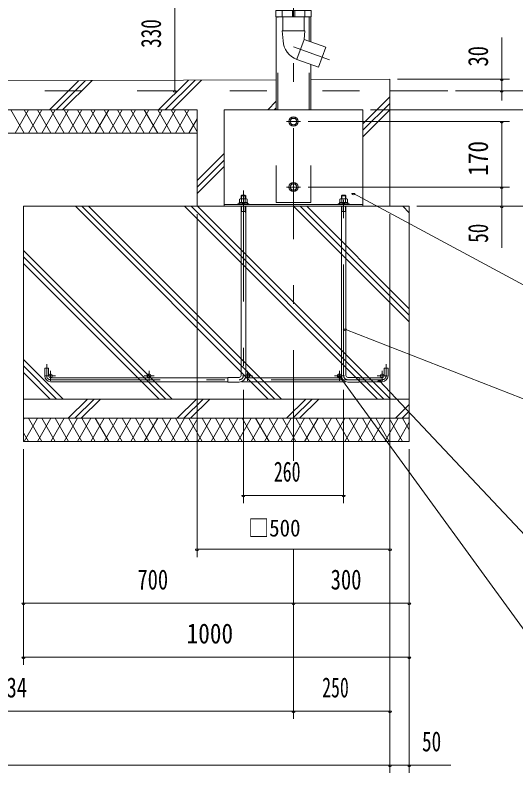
# Model space of a CAD drawing. Units: millimetres, scale not verified, with parts at other scales. Extents: x -26655 to 26659, y -10500 to 10500.
# Drawn here: x 19643 to 22888, y -3330 to 1585 of the extents above; entities that cross this region are included whole.
import ezdxf
from ezdxf.enums import TextEntityAlignment as Align

# ---------------------------------------------------------------- set-up
doc = ezdxf.new("R2010")
doc.units = ezdxf.units.MM
doc.header["$LTSCALE"] = 60
doc.linetypes.add('USER2', pattern=[10, 4, -6])
doc.linetypes.add('USER3', pattern=[24, 12, -5, 2, -5])
for name, color, linetype, lineweight in [('0-6_2-02BOLD', 7, 'Continuous', 18), ('0-7_2-12HIDDEN', 3, 'USER2', 18), ('0-8_2-22CENTER', 3, 'USER3', 18), ('0-9_2-42THIN', 4, 'Continuous', 18), ('0-A_2-52DIM', 3, 'Continuous', 18), ('0-B_2-62HATCH', 2, 'Continuous', 18)]:
    doc.layers.add(name, color=color, linetype=linetype, lineweight=lineweight)
doc.styles.add('ＭＳ ゴシック', font='')
doc.styles.get('ＭＳ ゴシック').set_extended_font_data('MS Gothic')

msp = doc.modelspace()

# ---------------------------------------------------------------- linework, layer by layer
at = {"layer": '0-6_2-02BOLD'}
for p, q in [((21336.04, 969.93), (21336.04, 1574.93)), ((21374.66, 1574.93), (21374.66, 1614.93)), ((21378.67, 1574.93), (21378.67, 1482.66)), ((21439.79, 1574.93), (21439.79, 1614.93)), ((21455.04, 1614.93), (21455.04, 1574.93)), ((21516.17, 1574.93), (21516.17, 1482.66)), ((21520.16, 1614.93), (21520.16, 1574.93)), ((21558.79, 1412.15), (21558.79, 1574.93)), ((21374.91, 1482.66), (21519.92, 1482.66)), ((21374.91, 1482.66), (21379.31, 1418.17)), ((21469.14, 1298.45), (21516.17, 1427.66)), ((21558.79, 1265.83), (21558.79, 969.93)), ((17973.79, 1150.37), (21336.04, 1166.42)), ((22072.41, 1094.93), (22447.41, 1094.93)), ((20822.41, 819.93), (18448.72, 819.93)), ((21107.42, 394.43), (21107.42, 412.67)), ((21897.42, 356.18), (20997.41, 356.18)), ((21095.54, 369.43), (21095.54, 361.93)), ((21107.42, 344.93), (21107.42, -752.57)), ((21110.15, 369.43), (21110.15, 392.17)), ((21114.92, 361.93), (21122.42, 369.43)), ((21129.92, 369.43), (21122.42, 361.93)), ((21134.68, 369.43), (21134.68, 392.17)), ((21137.42, -752.57), (21137.42, 344.93)), ((21157.41, 361.93), (21157.41, 356.18)), ((21737.42, 356.18), (21737.42, 361.93)), ((21757.41, 344.93), (21757.41, -752.57)), ((21760.14, 392.17), (21760.14, 369.43)), ((21764.91, 369.43), (21772.41, 361.93)), ((21779.91, 361.93), (21772.41, 369.43)), ((21784.68, 369.43), (21784.68, 392.17)), ((21787.42, -752.57), (21787.42, 344.93)), ((21799.29, 361.93), (21799.29, 369.43)), ((21137.42, 311.18), (21107.42, 311.18)), ((21787.42, 311.18), (21757.41, 311.18)), ((19872.42, -767.57), (21022.42, -767.57)), ((21760.15, -767.57), (21134.68, -767.57)), ((21872.41, -767.57), (22022.42, -767.57)), ((21022.42, -792.57), (19872.42, -792.57)), ((21109.28, -792.57), (21785.55, -792.57)), ((22022.42, -792.57), (21872.41, -792.57)), ((22197.41, -905.07), (19697.42, -905.07)), ((19697.42, -1030.07), (22197.41, -1030.07))]:
    msp.add_line(p, q, dxfattribs=at)
for points in [[(21332.04, 1574.93), (21562.79, 1574.93), (21562.79, 1614.93), (21332.04, 1614.93)], [(21459.68, 916.18), (21471.95, 894.93), (21459.68, 873.68), (21435.15, 873.68), (21422.88, 894.93), (21435.15, 916.18)], [(21459.68, 448.68), (21435.15, 448.68), (21422.88, 469.93), (21435.15, 491.18), (21459.68, 491.18), (21471.95, 469.93)], [(22197.41, -1180.07), (22197.41, 344.93), (19697.42, 344.93), (19697.42, -1180.07)]]:
    msp.add_lwpolyline(points, close=True, dxfattribs=at)
for points in [[(21519.91, 1482.66), (21516.17, 1427.66), (21657.12, 1376.36), (21610.1, 1247.15), (21469.84, 1298.2)], [(21558.79, 1167.48), (22072.41, 1169.93), (22072.41, 344.93)], [(20822.41, 344.93), (20822.41, 969.93), (18124.85, 969.93), (18124.85, 194.93), (17599.84, 194.93), (17599.84, 969.93), (16834.92, 969.93)], [(20997.41, 344.93), (20997.41, 969.93), (21897.42, 969.93), (21897.42, 344.93)], [(21143.04, 394.43), (21101.79, 394.43), (21097.88, 392.17), (21097.88, 369.43)], [(21137.42, 394.43), (21137.42, 412.67), (21107.42, 412.67), (21112.41, 417.67), (21132.41, 417.67), (21137.42, 412.67)], [(21143.04, 394.43), (21146.95, 392.17), (21146.95, 369.43)], [(21747.88, 369.43), (21747.88, 392.17), (21751.79, 394.43), (21793.04, 394.43), (21796.95, 392.17), (21796.95, 369.43)], [(21787.42, 412.67), (21782.41, 417.67), (21762.42, 417.67), (21757.41, 412.67)], [(21787.42, 394.43), (21787.42, 412.67), (21757.41, 412.67), (21757.41, 394.43)], [(21157.41, 361.93), (21087.42, 361.93), (21087.42, 356.18)], [(21095.54, 369.43), (21149.29, 369.43), (21149.29, 361.93)], [(21737.42, 361.93), (21807.41, 361.93), (21807.41, 356.18)], [(21799.29, 369.43), (21745.54, 369.43), (21745.54, 361.93)], [(19834.92, -755.07), (19834.92, -705.07), (19859.92, -705.07), (19859.92, -755.07)], [(22034.92, -755.07), (22034.92, -705.07), (22059.92, -705.07), (22059.92, -755.07)], [(21094.91, -765.07), (21022.42, -765.07), (21022.42, -795.07), (21094.91, -795.07)], [(21799.92, -795.07), (21872.41, -795.07), (21872.41, -765.07), (21799.92, -765.07)]]:
    msp.add_lwpolyline(points, dxfattribs=at)
for centre, radius in [((21447.41, 894.93), 30), ((21447.41, 894.93), 20.62), ((21447.41, 469.93), 30), ((21447.41, 469.93), 20.62), ((19872.42, -755.07), 12.5), ((20511.16, -755.07), 12.5), ((21149.91, -755.07), 12.5), ((21744.91, -755.07), 12.5), ((22022.42, -755.07), 12.5)]:
    msp.add_circle(centre, radius, dxfattribs=at)
for centre, radius, start, end in [((21516.5, 1427.54), 137.5, 183.90576, 250.16731), ((21104.01, 384.97), 9.46, 49.5701, 90), ((21122.42, 359.98), 34.45, 69.13593, 110.86406), ((21140.82, 384.97), 9.46, 90, 130.42989), ((21754.01, 384.97), 9.46, 49.57011, 90), ((21772.41, 359.98), 34.45, 69.13594, 110.86407), ((21790.82, 384.97), 9.46, 90, 130.4299), ((19872.42, -755.07), 37.5, 180, 270), ((21094.91, -752.57), 42.5, 270, 0), ((21094.91, -752.57), 12.5, 270, 0), ((21799.92, -752.57), 42.5, 180, 270), ((21799.92, -752.57), 12.5, 180, 270), ((22022.42, -755.07), 37.5, 270, 0)]:
    msp.add_arc(centre, radius, start, end, dxfattribs=at)
at = {"layer": '0-7_2-12HIDDEN'}
for p, q in [((21346.54, 969.93), (21346.54, 1574.93)), ((21548.29, 1415.97), (21548.29, 1574.93)), ((21548.29, 969.93), (21548.29, 1269.65)), ((16834.92, 1094.93), (22072.41, 1094.93)), ((21336.04, 369.93), (21336.04, 969.93))]:
    msp.add_line(p, q, dxfattribs=at)
msp.add_lwpolyline([(21336.04, 369.93), (21558.79, 369.93), (21558.79, 969.93)], dxfattribs=at)
at = {"layer": '0-8_2-22CENTER'}
for p, q in [((21447.41, 5172.43), (21447.41, -1305.07)), ((21680.59, 1294.65), (21447.41, 1379.52)), ((21402.41, 894.93), (21492.41, 894.93)), ((21122.42, 447.67), (21122.42, -752.57)), ((21492.41, 469.93), (21402.41, 469.93)), ((21772.41, -752.57), (21772.41, 447.67)), ((19847.42, -755.07), (19847.42, -680.07)), ((22047.42, -755.07), (22047.42, -680.07)), ((19872.42, -787.57), (19872.42, -722.57)), ((20511.16, -787.57), (20511.16, -722.57)), ((21149.91, -787.57), (21149.91, -722.57)), ((21744.91, -787.57), (21744.91, -722.57)), ((22022.42, -787.57), (22022.42, -722.57)), ((19839.92, -755.07), (19904.92, -755.07)), ((22022.42, -780.07), (19872.42, -780.07)), ((20478.66, -755.07), (20543.66, -755.07)), ((21117.41, -755.07), (21182.41, -755.07)), ((21712.41, -755.07), (21777.41, -755.07)), ((22054.92, -755.07), (21989.92, -755.07))]:
    msp.add_line(p, q, dxfattribs=at)
for centre, radius, start, end in [((19872.42, -755.07), 25, 180, 270), ((21094.91, -752.57), 27.5, 270, 0), ((21799.92, -752.57), 27.5, 180, 270), ((22022.42, -755.07), 25, 270, 0)]:
    msp.add_arc(centre, radius, start, end, dxfattribs=at)
at = {"layer": '0-9_2-42THIN'}
for p, q in [((21111.16, 394.43), (21111.16, 416.41)), ((21133.67, 416.41), (21133.67, 394.43)), ((21761.16, 416.41), (21761.16, 394.43)), ((21783.66, 394.43), (21783.66, 416.41))]:
    msp.add_line(p, q, dxfattribs=at)
for points in [[(21107.42, 304.69), (21111.16, 311.18), (21111.16, 344.93)], [(21133.67, 344.93), (21133.67, 311.18), (21137.42, 304.69)], [(21757.41, 304.69), (21761.16, 311.18), (21761.16, 344.93)], [(21783.66, 344.93), (21783.66, 311.18), (21787.42, 304.69)]]:
    msp.add_lwpolyline(points, dxfattribs=at)
at = {"layer": '0-A_2-52DIM'}
for p, q in [((20677.41, 1919.93), (20677.41, 1094.93)), ((22797.42, 1032.16), (22797.42, 1439.93)), ((22122.41, 1169.93), (22847.41, 1169.93)), ((22807.42, 1169.93), (22787.42, 1169.93)), ((20687.41, 1094.93), (20667.41, 1094.93)), ((22497.41, 1094.93), (23547.42, 1094.93)), ((22807.42, 1094.93), (22787.42, 1094.93)), ((23197.42, 969.93), (21947.42, 969.93)), ((21542.42, 894.93), (22847.41, 894.93)), ((22807.42, 894.93), (22787.42, 894.93)), ((22797.42, 894.93), (22797.42, 74.93)), ((22847.41, 469.93), (21542.42, 469.93)), ((22807.42, 469.93), (22787.42, 469.93)), ((21845.46, 428.62), (21825.46, 428.62)), ((23197.42, 344.93), (22247.42, 344.93)), ((22807.42, 344.93), (22787.42, 344.93)), ((20822.41, -1930.07), (20822.41, 294.93)), ((22072.41, 294.93), (22072.41, -3330.07)), ((21790.11, -451.73), (21770.11, -451.73)), ((21758.54, -761.97), (21738.54, -761.97)), ((22014.69, -786.39), (21994.69, -786.39)), ((21122.42, -845.07), (21122.42, -1580.07)), ((21772.41, -1580.07), (21772.41, -845.07)), ((19697.42, -1230.07), (19697.42, -2630.07)), ((22197.41, -3330.07), (22197.41, -1230.07)), ((21132.42, -1530.07), (21112.42, -1530.07)), ((21122.42, -1530.07), (21772.41, -1530.07)), ((21782.41, -1530.07), (21762.41, -1530.07)), ((20832.41, -1880.07), (20812.41, -1880.07)), ((22072.41, -1880.07), (20822.41, -1880.07)), ((21447.41, -1880.07), (21447.41, -2980.07)), ((22082.41, -1880.07), (22062.41, -1880.07)), ((19707.42, -2230.07), (19687.42, -2230.07)), ((22197.41, -2230.07), (19697.42, -2230.07)), ((21457.41, -2230.07), (21437.41, -2230.07)), ((22207.41, -2230.07), (22187.41, -2230.07)), ((19707.42, -2580.07), (19687.42, -2580.07)), ((19697.42, -2580.07), (22197.41, -2580.07)), ((22207.41, -2580.07), (22187.41, -2580.07)), ((22072.41, -2930.07), (16834.92, -2930.07)), ((21457.41, -2930.07), (21437.41, -2930.07)), ((22082.41, -2930.07), (22062.41, -2930.07)), ((16834.92, -3280.07), (22467.42, -3280.07)), ((22082.41, -3280.07), (22062.41, -3280.07)), ((22207.41, -3280.07), (22187.41, -3280.07))]:
    msp.add_line(p, q, dxfattribs=at)
for points in [[(21835.46, 428.62), (23197.42, -305.07), (25197.42, -305.07)], [(24747.41, -1005.07), (23197.42, -1005.07), (21780.11, -451.73)], [(21748.54, -761.97), (23197.42, -2755.07), (24747.41, -2755.07)], [(24747.41, -2055.07), (23197.42, -2055.07), (22004.69, -786.39)]]:
    msp.add_lwpolyline(points, dxfattribs=at)
for centre in [(22797.42, 1169.93), (20677.41, 1094.93), (22797.42, 1094.93), (22797.42, 894.93), (22797.42, 469.93), (21835.46, 428.62), (22797.42, 344.93), (21780.11, -451.73), (21748.54, -761.97), (22004.69, -786.39), (21122.42, -1530.07), (21772.41, -1530.07), (20822.41, -1880.07), (22072.41, -1880.07), (19697.42, -2230.07), (21447.41, -2230.07), (22197.41, -2230.07), (19697.42, -2580.07), (22197.41, -2580.07), (21447.41, -2930.07), (22072.41, -2930.07), (22072.41, -3280.07), (22197.41, -3280.07)]:
    msp.add_arc(centre, 10, 180, 0, dxfattribs=at)
at = {"layer": '0-B_2-62HATCH'}
for p, q in [((20056.15, 1160.31), (19865.77, 969.93)), ((19908.2, 969.93), (20098.78, 1160.51)), ((19950.63, 969.93), (20141.41, 1160.71)), ((20572.88, 969.93), (20766.65, 1163.7)), ((20615.31, 969.93), (20809.28, 1163.9)), ((20851.91, 1164.1), (20657.73, 969.93)), ((21558.79, 1163.88), (21562.41, 1167.5)), ((21897.42, 880.25), (22072.41, 1055.25)), ((21336.04, 1025.98), (21279.99, 969.93)), ((21322.42, 969.93), (21336.04, 983.56)), ((22072.41, 1012.82), (21897.42, 837.83)), ((19700.93, 819.93), (19614.33, 969.93)), ((19643.2, 819.93), (19729.8, 969.93)), ((19700.93, 969.93), (19787.53, 819.93)), ((19816.4, 969.93), (19729.8, 819.93)), ((19874.13, 819.93), (19787.53, 969.93)), ((19816.4, 819.93), (19903, 969.93)), ((19874.14, 969.93), (19960.74, 819.93)), ((19989.6, 969.93), (19903, 819.93)), ((20047.34, 819.93), (19960.74, 969.93)), ((19989.6, 819.93), (20076.21, 969.93)), ((20047.34, 969.93), (20133.94, 819.93)), ((20162.81, 969.93), (20076.21, 819.93)), ((20220.54, 819.93), (20133.94, 969.93)), ((20162.81, 819.93), (20249.41, 969.93)), ((20220.55, 969.93), (20307.15, 819.93)), ((20336.01, 969.93), (20249.41, 819.93)), ((20393.75, 819.93), (20307.15, 969.93)), ((20336.02, 819.93), (20422.62, 969.93)), ((20393.75, 969.93), (20480.35, 819.93)), ((20509.22, 969.93), (20422.62, 819.93)), ((20566.96, 819.93), (20480.35, 969.93)), ((20509.22, 819.93), (20595.82, 969.93)), ((20653.56, 819.93), (20566.96, 969.93)), ((20682.43, 969.93), (20595.82, 819.93)), ((20653.56, 969.93), (20740.16, 819.93)), ((20769.03, 969.93), (20682.43, 819.93)), ((20822.41, 827.47), (20740.16, 969.93)), ((21897.42, 795.4), (22072.41, 970.4)), ((20769.03, 819.93), (20822.41, 912.4)), ((20997.41, 687.36), (20822.41, 512.36)), ((20822.41, 469.93), (20997.41, 644.93)), ((20997.41, 602.5), (20822.41, 427.5)), ((21283.67, -905.07), (20033.67, 344.93)), ((20076.09, 344.93), (21326.09, -905.07)), ((21368.52, -905.07), (20118.52, 344.93)), ((20740.78, 344.93), (21990.78, -905.07)), ((22033.2, -905.07), (20783.2, 344.93)), ((20825.63, 344.93), (22075.63, -905.07)), ((22197.41, -404.6), (21447.88, 344.93)), ((21490.31, 344.93), (22197.41, -362.17)), ((22197.41, -319.75), (21532.73, 344.93)), ((22069.2, 344.93), (22072.41, 348.14)), ((22154.99, 344.93), (22197.41, 302.51)), ((19697.42, 58.93), (20661.42, -905.07)), ((20618.99, -905.07), (19697.42, 16.5)), ((19697.42, -25.92), (20576.56, -905.07)), ((19954.31, -905.07), (19697.42, -648.18)), ((19697.42, -690.6), (19911.88, -905.07)), ((19869.46, -905.07), (19697.42, -733.03)), ((19987.1, -1030.07), (20112.09, -905.07)), ((20154.52, -905.07), (20029.52, -1030.07)), ((20071.95, -1030.07), (20196.95, -905.07)), ((20694.2, -1030.07), (20819.2, -905.07)), ((20861.63, -905.07), (20736.63, -1030.07)), ((20779.05, -1030.07), (20904.05, -905.07)), ((21526.31, -905.07), (21401.31, -1030.07)), ((21443.73, -1030.07), (21568.73, -905.07)), ((21486.16, -1030.07), (21611.16, -905.07)), ((22108.42, -1030.07), (22197.41, -941.07)), ((19700.93, -1030.07), (19697.42, -1036.15)), ((19700.93, -1180.07), (19787.53, -1030.07)), ((19816.4, -1180.07), (19729.8, -1030.07)), ((19874.13, -1030.07), (19787.53, -1180.07)), ((19816.4, -1030.07), (19903, -1180.07)), ((19874.13, -1180.07), (19960.74, -1030.07)), ((19989.6, -1180.07), (19903, -1030.07)), ((20047.34, -1030.07), (19960.74, -1180.07)), ((20076.21, -1180.07), (19989.6, -1030.07)), ((20133.94, -1030.07), (20047.34, -1180.07)), ((20162.81, -1180.07), (20076.21, -1030.07)), ((20220.54, -1030.07), (20133.94, -1180.07)), ((20162.81, -1030.07), (20249.41, -1180.07)), ((20220.54, -1180.07), (20307.15, -1030.07)), ((20336.02, -1180.07), (20249.41, -1030.07)), ((20393.75, -1030.07), (20307.15, -1180.07)), ((20336.01, -1030.07), (20422.62, -1180.07)), ((20393.75, -1180.07), (20480.35, -1030.07)), ((20509.22, -1180.07), (20422.62, -1030.07)), ((20566.96, -1030.07), (20480.35, -1180.07)), ((20509.22, -1030.07), (20595.82, -1180.07)), ((20566.96, -1180.07), (20653.56, -1030.07)), ((20682.43, -1180.07), (20595.82, -1030.07)), ((20740.16, -1030.07), (20653.56, -1180.07)), ((20682.43, -1030.07), (20769.03, -1180.07)), ((20740.16, -1180.07), (20826.76, -1030.07)), ((20855.63, -1180.07), (20769.03, -1030.07)), ((20913.37, -1030.07), (20826.76, -1180.07)), ((20855.63, -1030.07), (20942.23, -1180.07)), ((20913.37, -1180.07), (20999.97, -1030.07)), ((21028.84, -1180.07), (20942.23, -1030.07)), ((21086.57, -1030.07), (20999.97, -1180.07)), ((21028.84, -1030.07), (21115.44, -1180.07)), ((21086.57, -1180.07), (21173.17, -1030.07)), ((21202.04, -1180.07), (21115.44, -1030.07)), ((21259.77, -1030.07), (21173.17, -1180.07)), ((21202.04, -1030.07), (21288.65, -1180.07)), ((21259.77, -1180.07), (21346.38, -1030.07)), ((21375.24, -1180.07), (21288.64, -1030.07)), ((21432.98, -1030.07), (21346.38, -1180.07)), ((21375.24, -1030.07), (21461.85, -1180.07)), ((21432.98, -1180.07), (21519.58, -1030.07)), ((21548.45, -1180.07), (21461.85, -1030.07)), ((21606.18, -1030.07), (21519.58, -1180.07)), ((21548.45, -1030.07), (21635.05, -1180.07)), ((21606.18, -1180.07), (21692.79, -1030.07)), ((21721.66, -1180.07), (21635.05, -1030.07)), ((21779.39, -1030.07), (21692.79, -1180.07)), ((21721.66, -1030.07), (21808.26, -1180.07)), ((21779.39, -1180.07), (21865.99, -1030.07)), ((21894.86, -1180.07), (21808.26, -1030.07)), ((21952.6, -1030.07), (21865.99, -1180.07)), ((21894.86, -1030.07), (21981.46, -1180.07)), ((21952.6, -1180.07), (22039.2, -1030.07)), ((22068.07, -1180.07), (21981.46, -1030.07)), ((22125.8, -1030.07), (22039.2, -1180.07)), ((22068.07, -1030.07), (22154.67, -1180.07)), ((22197.41, -983.5), (22150.84, -1030.07)), ((22154.67, -1030.07), (22197.41, -1104.11)), ((22197.41, -1025.92), (22193.27, -1030.07)), ((22125.8, -1180.07), (22197.41, -1056.03)), ((19697.42, -1123.99), (19729.8, -1180.07))]:
    msp.add_line(p, q, dxfattribs=at)

# ---------------------------------------------------------------- texts
at = {"layer": '0-A_2-52DIM', "color": 7, "style": 'ＭＳ ゴシック'}
for s, width, p in [('330', 0.7, (20627.42, 1372.6)), ('30', 0.75, (22747.41, 1251.62)), ('170', 0.85, (22747.41, 542.94)), ('50', 0.7, (22747.41, 108.21))]:
    msp.add_text(s, height=130.2, rotation=90, dxfattribs=dict(at, width=width)).set_placement(p, align=Align.BOTTOM_LEFT)
for s, height, width, p in [('260', 130.2, 0.65, (21320.14, -1480.07)), ('□500', 110.7, 0.9, (21153.66, -1830.07)), ('700', 130.2, 0.75, (20435.41, -2180.07)), ('300', 130.2, 0.75, (21688.31, -2180.07)), ('1000', 130.2, 0.85, (20754.61, -2530.07)), ('1434', 130.2, 0.75, (19454.4, -2880.07)), ('250', 130.2, 0.65, (21633.08, -2880.07)), ('50', 130.2, 0.7, (22280.7, -3230.07))]:
    msp.add_text(s, height=height, dxfattribs=dict(at, width=width)).set_placement(p, align=Align.BOTTOM_LEFT)

doc.saveas('drawing.dxf')
